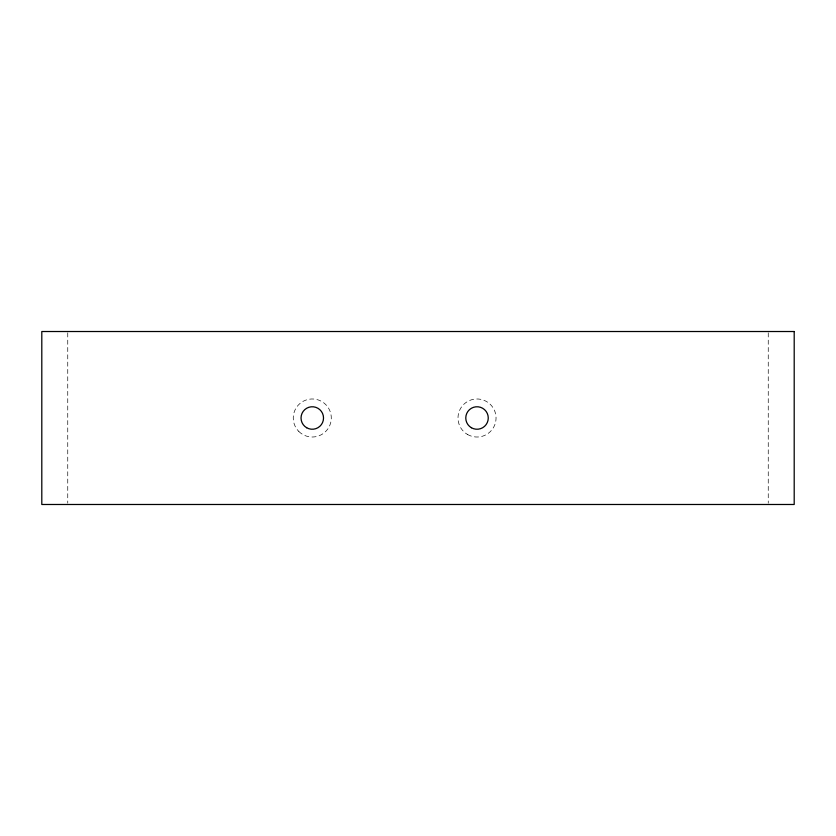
<?xml version="1.0" encoding="UTF-8"?>
<svg xmlns="http://www.w3.org/2000/svg" width="836" height="836" viewBox="0 0 836 836"><rect width="100%" height="100%" fill="white"/><g stroke="black" fill="none" stroke-linecap="round" stroke-linejoin="round"><path stroke-width="0.63" stroke-dasharray="4.18 3.13" d="M768.253 332.822L768.253 503.178M67.747 332.822L67.747 503.178M467.512 434.48A19.029 19.029 0 0 0 496.051 418A19.029 19.029 0 0 0 467.512 401.52A19.029 19.029 0 0 0 467.512 434.48M298.818 431.449A19.029 19.029 0 0 0 330.648 422.922A19.029 19.029 0 0 0 307.355 399.618A19.029 19.029 0 0 0 298.818 431.449"/><path stroke-width="1.25" d="M794.2 331.516L41.8 331.516L41.8 504.484L794.2 504.484L794.2 331.516M471.399 427.739A11.244 11.244 0 0 0 488.266 418A11.244 11.244 0 0 0 471.399 408.261A11.244 11.244 0 0 0 471.399 427.739M306.655 427.739A11.244 11.244 0 0 0 323.522 418A11.244 11.244 0 0 0 306.655 408.261A11.244 11.244 0 0 0 306.655 427.739"/></g></svg>
